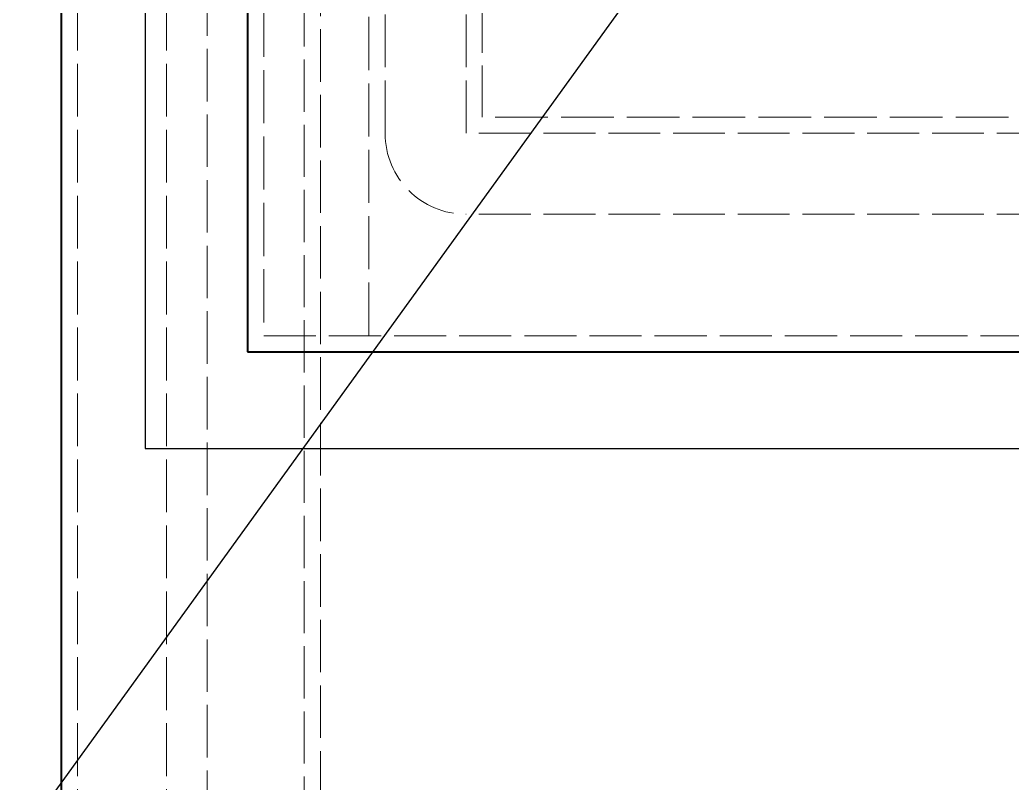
# Model space of a CAD drawing. Header units: millimetres. Extents: x 0 to 2523, y 0 to 1782.
# Drawn here: x 780.1 to 902.8, y 690.8 to 785.1 of the extents above; entities that cross this region are included whole.
import ezdxf

# ---------------------------------------------------------------- set-up
doc = ezdxf.new("R2010")
doc.units = ezdxf.units.MM
doc.header["$LTSCALE"] = 3
doc.linetypes.add('DASHED', pattern=[0.2067, 0.1654, -0.0413])
for name, color, linetype, lineweight in [('가려진 것(ISO)', 2, 'DASHED', 18), ('가시적인 것(ISO)', 3, 'Continuous', 40), ('기호(ISO)', 5, 'Continuous', 25), ('상세 경계(JIS)', 7, 'Continuous', 25)]:
    doc.layers.add(name, color=color, linetype=linetype, lineweight=lineweight)
doc.styles.add('치수 텍스트_PSTEK_POSCO', font='isocp.shx')
doc.dimstyles.new('치수_PSTEK_POSCO$7', dxfattribs={"dimscale": 3, "dimtxt": 2.5, "dimasz": 2.5, "dimexe": 1, "dimexo": 1.5, "dimgap": 1, "dimtad": 1, "dimrnd": 1e-08, "dimdsep": 46, "dimtxsty": '치수 텍스트_PSTEK_POSCO', "dimcen": 0.09, "dimdle": 10, "dimclrd": 7, "dimclre": 7, "dimclrt": 2, "dimadec": 1, "dimazin": 2, "dimtfac": 1, "dimtmove": 0, "dimatfit": 3, "dimfxl": 0, "dimtolj": 1, "dimlwd": -1, "dimlwe": -1, "dimarcsym": 0})

# ---------------------------------------------------------------- blocks, each defined once
blk = doc.blocks.new('2dDetail0')
at = {"layer": '상세 경계(JIS)', "flags": 128}
blk.add_lwpolyline([(265.207, 244.046), (378.097, 244.046), (378.097, 321.935), (265.207, 321.935), (265.207, 244.046)], dxfattribs=at)

msp = doc.modelspace()

# ---------------------------------------------------------------- linework, layer by layer
at = {"layer": '가려진 것(ISO)', "ltscale": 13.134298}
for p, q in [((787.2766, 488.0669), (787.2766, 1164.0669)), ((798.2766, 488.0669), (798.2766, 1164.0669))]:
    msp.add_line(p, q, dxfattribs=at)
at = {"layer": '가려진 것(ISO)', "ltscale": 13.068692}
msp.add_line((803.2766, 1138.0669), (803.2766, 514.0669), dxfattribs=at)
at = {"layer": '가려진 것(ISO)', "ltscale": 12.984919}
msp.add_line((815.2766, 516.0669), (815.2766, 1136.0669), dxfattribs=at)
at = {"layer": '가려진 것(ISO)', "ltscale": 13.070897}
msp.add_line((817.2766, 518.0669), (817.2766, 1134.0669), dxfattribs=at)
at = {"layer": '가려진 것(ISO)', "ltscale": 13.223674}
for p, q in [((810.2766, 951.0669), (810.2766, 746.0669)), ((823.2766, 746.0669), (823.2766, 951.0669))]:
    msp.add_line(p, q, dxfattribs=at)
at = {"layer": '가려진 것(ISO)', "ltscale": 13.155773}
for p, q in [((825.2766, 771.0669), (825.2766, 926.0669)), ((835.2766, 771.0669), (835.2766, 926.0669))]:
    msp.add_line(p, q, dxfattribs=at)
at = {"layer": '가려진 것(ISO)', "ltscale": 12.816269}
msp.add_line((837.2766, 773.0669), (837.2766, 924.0669), dxfattribs=at)
at = {"layer": '가려진 것(ISO)', "ltscale": 13.109228}
msp.add_line((1089.2766, 773.0669), (837.2766, 773.0669), dxfattribs=at)
at = {"layer": '가려진 것(ISO)', "ltscale": 12.901145}
for p, q in [((1091.2766, 771.0669), (835.2766, 771.0669)), ((1091.2766, 761.0669), (835.2766, 761.0669))]:
    msp.add_line(p, q, dxfattribs=at)
at = {"layer": '가려진 것(ISO)', "ltscale": 12.986021}
msp.add_line((810.2766, 746.0669), (1116.2766, 746.0669), dxfattribs=at)
at = {"layer": '가려진 것(ISO)', "ltscale": 12.665669}
msp.add_arc((835.2766, 771.0669), 10, 180, 270, dxfattribs=at)
at = {"layer": '가시적인 것(ISO)'}
for p, q in [((785.2766, 486.0669), (785.2766, 1166.0669)), ((808.2766, 953.0669), (808.2766, 744.0669)), ((808.2766, 744.0669), (1118.2766, 744.0669))]:
    msp.add_line(p, q, dxfattribs=at)

# ---------------------------------------------------------------- block references
at = {"layer": '상세 경계(JIS)', "xscale": 3, "yscale": 3, "zscale": 3}
msp.add_blockref('2dDetail0', (0, 0), dxfattribs=at)

# ---------------------------------------------------------------- leaders
at = {"layer": '기호(ISO)', "color": 7, "annotation_type": 0, "has_hookline": 1, "hookline_direction": 1, "text_width": 163.6218}
msp.add_leader([(861.1014, 795.7169), (769.7397, 669.4669), (762.2397, 669.4669)], dimstyle='치수_PSTEK_POSCO$7', override={"dimtad": 0}, dxfattribs=at)

doc.saveas('drawing.dxf')
